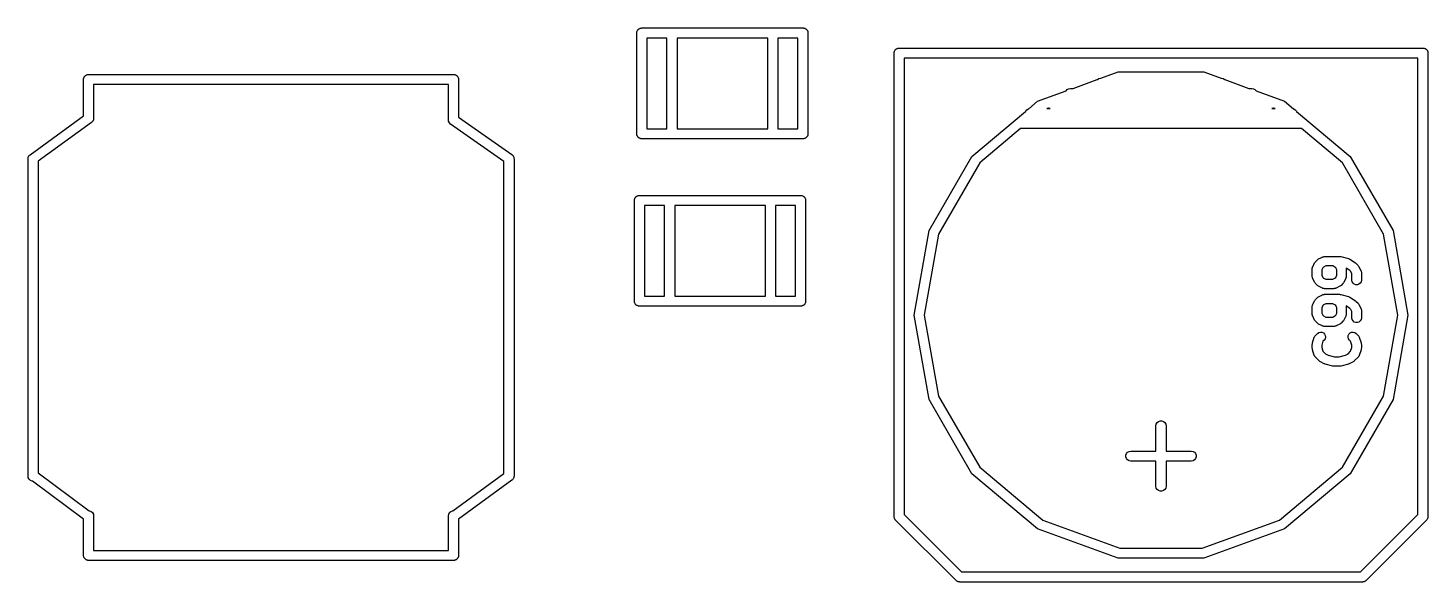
# Model space of a CAD drawing. Extents: x 10 to 287, y -200 to -10.
# Drawn here: x 151.07 to 168.72, y -75.07 to -68.08 of the extents above; entities that cross this region are included whole.
import ezdxf

# ---------------------------------------------------------------- set-up
doc = ezdxf.new("R2010")
doc.units = 0
doc.header["$MEASUREMENT"] = 0
doc.layers.add('BLACK', color=7, linetype='CONTINUOUS')

msp = doc.modelspace()

# ---------------------------------------------------------------- linework, layer by layer
at = {"layer": 'Black'}
for p, q in [((158.743, -68.1288), (158.744, -68.1233)), ((158.744, -68.1233), (158.747, -68.1185)), ((158.747, -68.1185), (158.749, -68.1132)), ((158.749, -68.1132), (158.753, -68.109)), ((158.753, -68.109), (158.755, -68.1042)), ((158.755, -68.1042), (158.76, -68.1006)), ((158.76, -68.1006), (158.763, -68.0964)), ((158.763, -68.0964), (158.768, -68.0936)), ((158.768, -68.0936), (158.772, -68.09)), ((158.772, -68.09), (158.777, -68.0881)), ((158.777, -68.0881), (158.782, -68.0853)), ((158.782, -68.0853), (158.788, -68.0844)), ((158.788, -68.0844), (158.793, -68.0825)), ((158.793, -68.0825), (158.799, -68.0825)), ((158.799, -68.0825), (158.804, -68.0815)), ((158.804, -68.0815), (160.836, -68.0815)), ((160.836, -68.0815), (160.841, -68.0825)), ((160.841, -68.0825), (160.847, -68.0825)), ((160.847, -68.0825), (160.852, -68.0844)), ((160.852, -68.0844), (160.858, -68.0853)), ((160.858, -68.0853), (160.863, -68.0881)), ((160.863, -68.0881), (160.868, -68.09)), ((160.868, -68.09), (160.872, -68.0936)), ((160.872, -68.0936), (160.877, -68.0964)), ((160.877, -68.0964), (160.88, -68.1006)), ((160.88, -68.1006), (160.885, -68.1042)), ((160.885, -68.1042), (160.887, -68.109)), ((160.887, -68.109), (160.891, -68.1132)), ((160.891, -68.1132), (160.893, -68.1185)), ((160.893, -68.1185), (160.896, -68.1233)), ((160.896, -68.1233), (160.897, -68.1288)), ((158.74, -68.145), (158.741, -68.1395)), ((158.74, -69.415), (158.74, -68.145)), ((158.741, -68.134), (158.743, -68.1288)), ((158.741, -68.1395), (158.741, -68.134)), ((158.868, -68.2085), (158.868, -69.3515)), ((159.121, -68.2085), (158.868, -68.2085)), ((159.121, -69.3515), (159.121, -68.2085)), ((159.248, -68.2085), (159.248, -69.3515)), ((160.391, -68.2085), (159.248, -68.2085)), ((160.391, -69.3515), (160.391, -68.2085)), ((160.518, -68.2085), (160.518, -69.3515)), ((160.772, -68.2085), (160.518, -68.2085)), ((160.772, -69.3515), (160.772, -68.2085)), ((160.897, -68.1288), (160.899, -68.134)), ((160.899, -68.134), (160.899, -68.1395)), ((160.899, -68.1395), (160.899, -68.145)), ((160.899, -68.145), (160.899, -69.415)), ((161.984, -68.398), (161.985, -68.3925)), ((161.984, -74.24), (161.984, -68.398)), ((161.985, -68.387), (161.987, -68.3818)), ((161.985, -68.3925), (161.985, -68.387)), ((161.987, -68.3818), (161.988, -68.3763)), ((161.988, -68.3763), (161.991, -68.3715)), ((161.991, -68.3715), (161.993, -68.3662)), ((161.993, -68.3662), (161.997, -68.362)), ((161.997, -68.362), (161.999, -68.3572)), ((161.999, -68.3572), (162.004, -68.3536)), ((162.004, -68.3536), (162.007, -68.3494)), ((162.007, -68.3494), (162.012, -68.3466)), ((162.012, -68.3466), (162.016, -68.343)), ((162.016, -68.343), (162.021, -68.3411)), ((162.021, -68.3411), (162.026, -68.3383)), ((162.026, -68.3383), (162.032, -68.3374)), ((162.032, -68.3374), (162.037, -68.3355)), ((162.037, -68.3355), (162.043, -68.3355)), ((162.043, -68.3355), (162.048, -68.3345)), ((162.048, -68.3345), (168.652, -68.3345)), ((162.112, -68.4615), (162.112, -74.2137)), ((168.588, -68.4615), (162.112, -68.4615)), ((168.588, -74.2137), (168.588, -68.4615)), ((168.652, -68.3345), (168.657, -68.3355)), ((168.657, -68.3355), (168.663, -68.3355)), ((168.663, -68.3355), (168.668, -68.3374)), ((168.668, -68.3374), (168.674, -68.3383)), ((168.674, -68.3383), (168.679, -68.3411)), ((168.679, -68.3411), (168.684, -68.343)), ((168.684, -68.343), (168.688, -68.3466)), ((168.688, -68.3466), (168.693, -68.3494)), ((168.693, -68.3494), (168.696, -68.3536)), ((168.696, -68.3536), (168.701, -68.3572)), ((168.701, -68.3572), (168.703, -68.362)), ((168.703, -68.362), (168.707, -68.3662)), ((168.707, -68.3662), (168.709, -68.3715)), ((168.709, -68.3715), (168.712, -68.3763)), ((168.712, -68.3763), (168.713, -68.3818)), ((168.713, -68.3818), (168.715, -68.387)), ((168.715, -68.387), (168.715, -68.3925)), ((168.715, -68.3925), (168.715, -68.398)), ((168.715, -68.398), (168.715, -74.24)), ((164.591, -68.7155), (164.81, -68.6358)), ((164.81, -68.6358), (165.89, -68.6358)), ((165.89, -68.6358), (166.109, -68.7155)), ((151.766, -68.73), (151.767, -68.7245)), ((151.766, -69.1877), (151.766, -68.73)), ((151.767, -68.719), (151.769, -68.7138)), ((151.767, -68.7245), (151.767, -68.719)), ((151.769, -68.7138), (151.77, -68.7083)), ((151.77, -68.7083), (151.773, -68.7035)), ((151.773, -68.7035), (151.775, -68.6983)), ((151.775, -68.6983), (151.779, -68.694)), ((151.779, -68.694), (151.781, -68.6892)), ((151.781, -68.6892), (151.786, -68.6856)), ((151.786, -68.6856), (151.789, -68.6814)), ((151.789, -68.6814), (151.794, -68.6786)), ((151.794, -68.6786), (151.798, -68.675)), ((151.798, -68.675), (151.803, -68.6731)), ((151.803, -68.6731), (151.808, -68.6703)), ((151.808, -68.6703), (151.814, -68.6694)), ((151.814, -68.6694), (151.819, -68.6675)), ((151.819, -68.6675), (151.825, -68.6675)), ((151.825, -68.6675), (151.83, -68.6665)), ((151.83, -68.6665), (156.43, -68.6665)), ((151.893, -68.7935), (151.893, -69.22)), ((156.367, -68.7935), (151.893, -68.7935)), ((156.367, -69.23), (156.367, -68.7935)), ((156.43, -68.6665), (156.435, -68.6675)), ((156.435, -68.6675), (156.441, -68.6675)), ((156.441, -68.6675), (156.446, -68.6694)), ((156.446, -68.6694), (156.452, -68.6703)), ((156.452, -68.6703), (156.457, -68.6731)), ((156.457, -68.6731), (156.462, -68.675)), ((156.462, -68.675), (156.466, -68.6786)), ((156.466, -68.6786), (156.471, -68.6814)), ((156.471, -68.6814), (156.474, -68.6856)), ((156.474, -68.6856), (156.479, -68.6892)), ((156.479, -68.6892), (156.481, -68.694)), ((156.481, -68.694), (156.485, -68.6983)), ((156.485, -68.6983), (156.487, -68.7035)), ((156.487, -68.7035), (156.49, -68.7083)), ((156.49, -68.7083), (156.491, -68.7138)), ((156.491, -68.7138), (156.493, -68.719)), ((156.493, -68.719), (156.493, -68.7245)), ((156.493, -68.7245), (156.493, -68.73)), ((156.493, -68.73), (156.493, -69.2069)), ((164.242, -68.8425), (164.546, -68.7317)), ((164.546, -68.7317), (164.547, -68.7304)), ((164.547, -68.7304), (164.566, -68.7193)), ((164.566, -68.7193), (164.588, -68.7155)), ((164.588, -68.7155), (164.591, -68.7155)), ((166.109, -68.7155), (166.112, -68.7155)), ((166.112, -68.7155), (166.134, -68.7193)), ((166.134, -68.7193), (166.153, -68.7304)), ((166.153, -68.7304), (166.154, -68.7317)), ((166.154, -68.7317), (166.458, -68.8425)), ((163.682, -69.0995), (163.794, -69.0054)), ((163.794, -69.0054), (164.152, -68.8753)), ((164.152, -68.8743), (164.166, -68.8574)), ((164.152, -68.8753), (164.152, -68.8743)), ((164.166, -68.8574), (164.185, -68.8463)), ((164.185, -68.8463), (164.207, -68.8425)), ((164.207, -68.8425), (164.242, -68.8425)), ((166.458, -68.8425), (166.493, -68.8425)), ((166.493, -68.8425), (166.515, -68.8463)), ((166.515, -68.8463), (166.534, -68.8574)), ((166.534, -68.8574), (166.548, -68.8743)), ((166.548, -68.8743), (166.548, -68.8753)), ((166.548, -68.8753), (166.906, -69.0054)), ((166.906, -69.0054), (167.018, -69.0995)), ((162.966, -69.7), (163.642, -69.1328)), ((163.642, -69.1328), (163.644, -69.1282)), ((163.644, -69.1282), (163.658, -69.1114)), ((163.658, -69.1114), (163.677, -69.1003)), ((163.677, -69.1003), (163.682, -69.0995)), ((163.927, -69.0902), (163.91, -69.0965)), ((163.91, -69.0965), (163.953, -69.0965)), ((163.931, -69.0927), (163.927, -69.0902)), ((163.953, -69.0965), (163.931, -69.0927)), ((166.769, -69.0927), (166.747, -69.0965)), ((166.747, -69.0965), (166.79, -69.0965)), ((166.773, -69.0902), (166.769, -69.0927)), ((166.79, -69.0965), (166.773, -69.0902)), ((167.018, -69.0995), (167.023, -69.1003)), ((167.023, -69.1003), (167.042, -69.1114)), ((167.042, -69.1114), (167.056, -69.1282)), ((167.056, -69.1282), (167.058, -69.1328)), ((167.058, -69.1328), (167.734, -69.7)), ((151.093, -69.6787), (151.766, -69.1877)), ((151.867, -69.2713), (151.194, -69.7623)), ((151.873, -69.2658), (151.867, -69.2713)), ((151.879, -69.2608), (151.873, -69.2658)), ((151.88, -69.2579), (151.879, -69.2608)), ((151.883, -69.2554), (151.88, -69.2579)), ((151.886, -69.2484), (151.883, -69.2554)), ((151.89, -69.2417), (151.886, -69.2484)), ((151.892, -69.2353), (151.89, -69.2384)), ((151.89, -69.2384), (151.89, -69.2417)), ((151.893, -69.22), (151.892, -69.2276)), ((151.892, -69.2276), (151.892, -69.2353)), ((156.367, -69.2332), (156.367, -69.23)), ((156.367, -69.2345), (156.367, -69.2332)), ((156.369, -69.2564), (156.367, -69.2345)), ((156.378, -69.2764), (156.369, -69.2564)), ((156.394, -69.292), (156.378, -69.2764)), ((157.066, -69.7631), (156.394, -69.292)), ((156.493, -69.2069), (157.166, -69.678)), ((158.868, -69.3515), (159.121, -69.3515)), ((159.248, -69.3515), (160.391, -69.3515)), ((160.518, -69.3515), (160.772, -69.3515)), ((163.578, -69.3505), (163.064, -69.7816)), ((167.122, -69.3505), (163.578, -69.3505)), ((167.636, -69.7816), (167.122, -69.3505)), ((158.741, -69.4205), (158.74, -69.415)), ((158.741, -69.426), (158.741, -69.4205)), ((158.743, -69.4312), (158.741, -69.426)), ((158.744, -69.4367), (158.743, -69.4312)), ((158.747, -69.4415), (158.744, -69.4367)), ((158.749, -69.4467), (158.747, -69.4415)), ((158.753, -69.451), (158.749, -69.4467)), ((158.755, -69.4558), (158.753, -69.451)), ((158.76, -69.4594), (158.755, -69.4558)), ((158.763, -69.4636), (158.76, -69.4594)), ((158.768, -69.4664), (158.763, -69.4636)), ((158.772, -69.47), (158.768, -69.4664)), ((158.777, -69.4719), (158.772, -69.47)), ((158.782, -69.4747), (158.777, -69.4719)), ((158.788, -69.4756), (158.782, -69.4747)), ((158.793, -69.4775), (158.788, -69.4756)), ((158.799, -69.4775), (158.793, -69.4775)), ((158.804, -69.4785), (158.799, -69.4775)), ((160.836, -69.4785), (158.804, -69.4785)), ((160.841, -69.4775), (160.836, -69.4785)), ((160.847, -69.4775), (160.841, -69.4775)), ((160.852, -69.4756), (160.847, -69.4775)), ((160.858, -69.4747), (160.852, -69.4756)), ((160.863, -69.4719), (160.858, -69.4747)), ((160.868, -69.47), (160.863, -69.4719)), ((160.872, -69.4664), (160.868, -69.47)), ((160.877, -69.4636), (160.872, -69.4664)), ((160.88, -69.4594), (160.877, -69.4636)), ((160.885, -69.4558), (160.88, -69.4594)), ((160.887, -69.451), (160.885, -69.4558)), ((160.891, -69.4467), (160.887, -69.451)), ((160.893, -69.4415), (160.891, -69.4467)), ((160.896, -69.4367), (160.893, -69.4415)), ((160.897, -69.4312), (160.896, -69.4367)), ((160.899, -69.426), (160.897, -69.4312)), ((160.899, -69.415), (160.899, -69.4205)), ((160.899, -69.4205), (160.899, -69.426)), ((151.068, -69.7147), (151.07, -69.7116)), ((151.07, -69.7083), (151.074, -69.7016)), ((151.07, -69.7116), (151.07, -69.7083)), ((151.074, -69.7016), (151.077, -69.6946)), ((151.077, -69.6946), (151.08, -69.6921)), ((151.08, -69.6921), (151.081, -69.6892)), ((151.081, -69.6892), (151.087, -69.6842)), ((151.087, -69.6842), (151.093, -69.6787)), ((157.166, -69.678), (157.172, -69.6838)), ((157.172, -69.6838), (157.179, -69.6892)), ((157.179, -69.6892), (157.18, -69.6916)), ((157.18, -69.6916), (157.182, -69.6936)), ((157.182, -69.6936), (157.186, -69.7011)), ((157.186, -69.7011), (157.19, -69.7083)), ((157.19, -69.7083), (157.19, -69.711)), ((157.19, -69.711), (157.191, -69.7136)), ((162.426, -70.6358), (162.966, -69.7)), ((167.734, -69.7), (168.274, -70.6358)), ((151.066, -69.73), (151.068, -69.7224)), ((151.066, -73.73), (151.066, -69.73)), ((151.068, -69.7224), (151.068, -69.7147)), ((151.194, -69.7623), (151.194, -73.6881)), ((157.066, -73.6977), (157.066, -69.7631)), ((157.191, -69.7136), (157.192, -69.7218)), ((157.192, -69.7218), (157.194, -69.73)), ((157.194, -69.73), (157.194, -73.73)), ((163.064, -69.7816), (162.545, -70.6792)), ((168.155, -70.6792), (167.636, -69.7816)), ((158.711, -70.244), (158.713, -70.2388)), ((158.713, -70.2388), (158.714, -70.2333)), ((158.714, -70.2333), (158.717, -70.2285)), ((158.717, -70.2285), (158.719, -70.2232)), ((158.719, -70.2232), (158.723, -70.219)), ((158.723, -70.219), (158.725, -70.2142)), ((158.725, -70.2142), (158.73, -70.2106)), ((158.73, -70.2106), (158.733, -70.2064)), ((158.733, -70.2064), (158.738, -70.2036)), ((158.738, -70.2036), (158.742, -70.2)), ((158.742, -70.2), (158.747, -70.1981)), ((158.747, -70.1981), (158.752, -70.1953)), ((158.752, -70.1953), (158.758, -70.1944)), ((158.758, -70.1944), (158.763, -70.1925)), ((158.763, -70.1925), (158.769, -70.1925)), ((158.769, -70.1925), (158.774, -70.1915)), ((158.774, -70.1915), (160.806, -70.1915)), ((160.806, -70.1915), (160.811, -70.1925)), ((160.811, -70.1925), (160.817, -70.1925)), ((160.817, -70.1925), (160.822, -70.1944)), ((160.822, -70.1944), (160.828, -70.1953)), ((160.828, -70.1953), (160.833, -70.1981)), ((160.833, -70.1981), (160.838, -70.2)), ((160.838, -70.2), (160.842, -70.2036)), ((160.842, -70.2036), (160.847, -70.2064)), ((160.847, -70.2064), (160.85, -70.2106)), ((160.85, -70.2106), (160.855, -70.2142)), ((160.855, -70.2142), (160.857, -70.219)), ((160.857, -70.219), (160.861, -70.2232)), ((160.861, -70.2232), (160.863, -70.2285)), ((160.863, -70.2285), (160.866, -70.2333)), ((160.866, -70.2333), (160.867, -70.2388)), ((160.867, -70.2388), (160.869, -70.244)), ((158.71, -70.255), (158.711, -70.2495)), ((158.71, -71.525), (158.71, -70.255)), ((158.711, -70.2495), (158.711, -70.244)), ((158.838, -70.3185), (158.838, -71.4615)), ((159.091, -70.3185), (158.838, -70.3185)), ((159.091, -71.4615), (159.091, -70.3185)), ((159.219, -70.3185), (159.219, -71.4615)), ((160.362, -70.3185), (159.219, -70.3185)), ((160.362, -71.4615), (160.362, -70.3185)), ((160.488, -70.3185), (160.488, -71.4615)), ((160.743, -70.3185), (160.488, -70.3185)), ((160.743, -71.4615), (160.743, -70.3185)), ((160.869, -70.244), (160.869, -70.2495)), ((160.869, -70.2495), (160.869, -70.255)), ((160.869, -70.255), (160.869, -71.525)), ((162.238, -71.7), (162.426, -70.6358)), ((162.545, -70.6792), (162.365, -71.7)), ((168.334, -71.7), (168.155, -70.6792)), ((168.274, -70.6358), (168.462, -71.7)), ((167.255, -71.1173), (167.256, -71.1139)), ((167.255, -71.2126), (167.255, -71.1173)), ((167.256, -71.1105), (167.258, -71.1038)), ((167.256, -71.1139), (167.256, -71.1105)), ((167.258, -71.1038), (167.259, -71.0969)), ((167.259, -71.0969), (167.261, -71.0939)), ((167.261, -71.0939), (167.262, -71.0906)), ((167.262, -71.0906), (167.286, -71.0429)), ((167.286, -71.0429), (167.291, -71.0352)), ((167.291, -71.0352), (167.297, -71.0274)), ((167.297, -71.0274), (167.321, -71.0036)), ((167.321, -71.0036), (167.328, -70.9981)), ((167.328, -70.9981), (167.336, -70.9924)), ((167.336, -70.9924), (167.384, -70.9686)), ((167.388, -71.105), (167.375, -71.1314)), ((167.384, -70.9686), (167.387, -70.9676)), ((167.387, -70.9676), (167.39, -70.9659)), ((167.398, -71.0949), (167.388, -71.105)), ((167.39, -70.9659), (167.397, -70.9647)), ((167.397, -70.9647), (167.404, -70.9627)), ((167.425, -71.0817), (167.398, -71.0949)), ((167.404, -70.9627), (167.407, -70.9629)), ((167.407, -70.9629), (167.41, -70.9623)), ((167.41, -70.9623), (167.601, -70.9623)), ((167.516, -71.0817), (167.425, -71.0817)), ((167.542, -71.0949), (167.516, -71.0817)), ((167.552, -71.105), (167.542, -71.0949)), ((167.565, -71.1314), (167.552, -71.105)), ((167.601, -70.9623), (167.608, -70.9635)), ((167.608, -70.9635), (167.616, -70.9641)), ((167.616, -70.9641), (167.711, -70.9879)), ((167.73, -71.1398), (167.684, -71.1092)), ((167.684, -71.1092), (167.684, -71.1105)), ((167.684, -71.1105), (167.684, -71.1139)), ((167.684, -71.1139), (167.685, -71.1173)), ((167.685, -71.1173), (167.685, -71.2126)), ((167.711, -70.9879), (167.72, -70.992)), ((167.72, -70.992), (167.73, -70.9961)), ((167.73, -70.9961), (167.801, -71.0438)), ((167.801, -71.0438), (167.805, -71.0479)), ((167.805, -71.0479), (167.81, -71.0512)), ((167.81, -71.0512), (167.834, -71.0751)), ((167.834, -71.0751), (167.839, -71.0829)), ((167.839, -71.0829), (167.845, -71.0906)), ((167.845, -71.0906), (167.869, -71.1382)), ((167.256, -71.216), (167.255, -71.2126)), ((167.256, -71.2194), (167.256, -71.216)), ((167.258, -71.2261), (167.256, -71.2194)), ((167.259, -71.233), (167.258, -71.2261)), ((167.261, -71.236), (167.259, -71.233)), ((167.262, -71.2393), (167.261, -71.236)), ((167.286, -71.2869), (167.262, -71.2393)), ((167.291, -71.2946), (167.286, -71.2869)), ((167.297, -71.3025), (167.291, -71.2946)), ((167.375, -71.1314), (167.375, -71.1985)), ((167.375, -71.1985), (167.388, -71.2249)), ((167.388, -71.2249), (167.398, -71.235)), ((167.398, -71.235), (167.425, -71.2482)), ((167.425, -71.2482), (167.516, -71.2482)), ((167.516, -71.2482), (167.542, -71.235)), ((167.542, -71.235), (167.552, -71.2249)), ((167.552, -71.2249), (167.565, -71.1985)), ((167.565, -71.1985), (167.565, -71.1314)), ((167.649, -71.2946), (167.643, -71.3025)), ((167.655, -71.2869), (167.649, -71.2946)), ((167.678, -71.2393), (167.655, -71.2869)), ((167.679, -71.236), (167.678, -71.2393)), ((167.681, -71.233), (167.679, -71.236)), ((167.682, -71.2261), (167.681, -71.233)), ((167.684, -71.2194), (167.682, -71.2261)), ((167.685, -71.2126), (167.684, -71.216)), ((167.684, -71.216), (167.684, -71.2194)), ((167.743, -71.1526), (167.73, -71.1398)), ((167.756, -71.179), (167.743, -71.1526)), ((167.756, -71.2602), (167.756, -71.179)), ((167.759, -71.2807), (167.756, -71.2602)), ((167.77, -71.2986), (167.759, -71.2807)), ((167.786, -71.3119), (167.77, -71.2986)), ((167.861, -71.2986), (167.845, -71.3119)), ((167.872, -71.2807), (167.861, -71.2986)), ((167.869, -71.1382), (167.87, -71.1415)), ((167.87, -71.1415), (167.872, -71.1445)), ((167.872, -71.1445), (167.873, -71.1514)), ((167.875, -71.2602), (167.872, -71.2807)), ((167.873, -71.1514), (167.875, -71.1581)), ((167.875, -71.1581), (167.875, -71.1615)), ((167.875, -71.1615), (167.875, -71.1649)), ((167.875, -71.1649), (167.875, -71.2602)), ((158.838, -71.4615), (159.091, -71.4615)), ((159.219, -71.4615), (160.362, -71.4615)), ((160.488, -71.4615), (160.743, -71.4615)), ((167.321, -71.3263), (167.297, -71.3025)), ((167.328, -71.3318), (167.321, -71.3263)), ((167.321, -71.4801), (167.328, -71.4747)), ((167.336, -71.3375), (167.328, -71.3318)), ((167.328, -71.4747), (167.336, -71.469)), ((167.384, -71.3613), (167.336, -71.3375)), ((167.336, -71.469), (167.384, -71.4451)), ((167.387, -71.3623), (167.384, -71.3613)), ((167.384, -71.4451), (167.387, -71.4441)), ((167.39, -71.364), (167.387, -71.3623)), ((167.387, -71.4441), (167.39, -71.4424)), ((167.397, -71.3652), (167.39, -71.364)), ((167.39, -71.4424), (167.397, -71.4412)), ((167.404, -71.3672), (167.397, -71.3652)), ((167.397, -71.4412), (167.404, -71.4392)), ((167.407, -71.367), (167.404, -71.3672)), ((167.404, -71.4392), (167.407, -71.4394)), ((167.41, -71.3676), (167.407, -71.367)), ((167.407, -71.4394), (167.41, -71.4388)), ((167.53, -71.3676), (167.41, -71.3676)), ((167.41, -71.4388), (167.601, -71.4388)), ((167.533, -71.367), (167.53, -71.3676)), ((167.536, -71.3672), (167.533, -71.367)), ((167.543, -71.3652), (167.536, -71.3672)), ((167.55, -71.364), (167.543, -71.3652)), ((167.553, -71.3623), (167.55, -71.364)), ((167.556, -71.3613), (167.553, -71.3623)), ((167.604, -71.3375), (167.556, -71.3613)), ((167.601, -71.4388), (167.608, -71.4401)), ((167.612, -71.3318), (167.604, -71.3375)), ((167.608, -71.4401), (167.616, -71.4406)), ((167.619, -71.3263), (167.612, -71.3318)), ((167.616, -71.4406), (167.711, -71.4644)), ((167.643, -71.3025), (167.619, -71.3263)), ((167.711, -71.4644), (167.72, -71.4686)), ((167.72, -71.4686), (167.73, -71.4727)), ((167.73, -71.4727), (167.801, -71.5203)), ((167.805, -71.319), (167.786, -71.3119)), ((167.826, -71.319), (167.805, -71.319)), ((167.845, -71.3119), (167.826, -71.319)), ((158.711, -71.5305), (158.71, -71.525)), ((158.711, -71.536), (158.711, -71.5305)), ((158.713, -71.5412), (158.711, -71.536)), ((158.714, -71.5467), (158.713, -71.5412)), ((158.717, -71.5515), (158.714, -71.5467)), ((158.719, -71.5567), (158.717, -71.5515)), ((158.723, -71.561), (158.719, -71.5567)), ((158.725, -71.5658), (158.723, -71.561)), ((158.73, -71.5694), (158.725, -71.5658)), ((158.733, -71.5736), (158.73, -71.5694)), ((158.738, -71.5764), (158.733, -71.5736)), ((158.742, -71.58), (158.738, -71.5764)), ((158.747, -71.5819), (158.742, -71.58)), ((158.752, -71.5847), (158.747, -71.5819)), ((158.758, -71.5856), (158.752, -71.5847)), ((158.763, -71.5875), (158.758, -71.5856)), ((158.769, -71.5875), (158.763, -71.5875)), ((158.774, -71.5885), (158.769, -71.5875)), ((160.806, -71.5885), (158.774, -71.5885)), ((160.811, -71.5875), (160.806, -71.5885)), ((160.817, -71.5875), (160.811, -71.5875)), ((160.822, -71.5856), (160.817, -71.5875)), ((160.828, -71.5847), (160.822, -71.5856)), ((160.833, -71.5819), (160.828, -71.5847)), ((160.838, -71.58), (160.833, -71.5819)), ((160.842, -71.5764), (160.838, -71.58)), ((160.847, -71.5736), (160.842, -71.5764)), ((160.85, -71.5694), (160.847, -71.5736)), ((160.855, -71.5658), (160.85, -71.5694)), ((160.857, -71.561), (160.855, -71.5658)), ((160.861, -71.5567), (160.857, -71.561)), ((160.863, -71.5515), (160.861, -71.5567)), ((160.866, -71.5467), (160.863, -71.5515)), ((160.867, -71.5412), (160.866, -71.5467)), ((160.869, -71.536), (160.867, -71.5412)), ((160.869, -71.525), (160.869, -71.5305)), ((160.869, -71.5305), (160.869, -71.536)), ((167.255, -71.5938), (167.256, -71.5904)), ((167.255, -71.6891), (167.255, -71.5938)), ((167.256, -71.587), (167.258, -71.5803)), ((167.256, -71.5904), (167.256, -71.587)), ((167.258, -71.5803), (167.259, -71.5734)), ((167.259, -71.5734), (167.261, -71.5704)), ((167.261, -71.5704), (167.262, -71.5671)), ((167.262, -71.5671), (167.286, -71.5195)), ((167.286, -71.5195), (167.291, -71.5118)), ((167.291, -71.5118), (167.297, -71.504)), ((167.297, -71.504), (167.321, -71.4801)), ((167.388, -71.5815), (167.375, -71.6079)), ((167.375, -71.6079), (167.375, -71.675)), ((167.398, -71.5714), (167.388, -71.5815)), ((167.425, -71.5582), (167.398, -71.5714)), ((167.516, -71.5582), (167.425, -71.5582)), ((167.542, -71.5714), (167.516, -71.5582)), ((167.552, -71.5815), (167.542, -71.5714)), ((167.565, -71.6079), (167.552, -71.5815)), ((167.565, -71.6751), (167.565, -71.6079)), ((167.73, -71.6164), (167.684, -71.5857)), ((167.684, -71.5857), (167.684, -71.587)), ((167.684, -71.587), (167.684, -71.5904)), ((167.684, -71.5904), (167.685, -71.5938)), ((167.685, -71.5938), (167.685, -71.6891)), ((167.743, -71.6292), (167.73, -71.6164)), ((167.756, -71.6556), (167.743, -71.6292)), ((167.801, -71.5203), (167.805, -71.5244)), ((167.805, -71.5244), (167.81, -71.5278)), ((167.81, -71.5278), (167.834, -71.5516)), ((167.834, -71.5516), (167.839, -71.5594)), ((167.839, -71.5594), (167.845, -71.5671)), ((167.845, -71.5671), (167.869, -71.6148)), ((167.869, -71.6148), (167.87, -71.6181)), ((167.87, -71.6181), (167.872, -71.6211)), ((167.872, -71.6211), (167.873, -71.628)), ((167.873, -71.628), (167.875, -71.6347)), ((167.875, -71.6347), (167.875, -71.6381)), ((167.875, -71.6381), (167.875, -71.6415)), ((167.875, -71.6415), (167.875, -71.7368)), ((162.426, -72.7642), (162.238, -71.7)), ((162.365, -71.7), (162.545, -72.7208)), ((167.256, -71.6925), (167.255, -71.6891)), ((167.256, -71.696), (167.256, -71.6925)), ((167.258, -71.7027), (167.256, -71.696)), ((167.259, -71.7096), (167.258, -71.7027)), ((167.261, -71.7125), (167.259, -71.7096)), ((167.262, -71.7158), (167.261, -71.7125)), ((167.286, -71.7635), (167.262, -71.7158)), ((167.291, -71.7712), (167.286, -71.7635)), ((167.297, -71.779), (167.291, -71.7712)), ((167.321, -71.8028), (167.297, -71.779)), ((167.328, -71.8083), (167.321, -71.8028)), ((167.336, -71.814), (167.328, -71.8083)), ((167.384, -71.8378), (167.336, -71.814)), ((167.375, -71.675), (167.388, -71.7014)), ((167.388, -71.7014), (167.398, -71.7116)), ((167.398, -71.7116), (167.425, -71.7248)), ((167.425, -71.7248), (167.516, -71.7248)), ((167.516, -71.7248), (167.542, -71.7116)), ((167.542, -71.7116), (167.552, -71.7014)), ((167.552, -71.7014), (167.565, -71.6751)), ((167.604, -71.814), (167.556, -71.8378)), ((167.612, -71.8083), (167.604, -71.814)), ((167.619, -71.8028), (167.612, -71.8083)), ((167.643, -71.779), (167.619, -71.8028)), ((167.649, -71.7712), (167.643, -71.779)), ((167.655, -71.7635), (167.649, -71.7712)), ((167.678, -71.7158), (167.655, -71.7635)), ((167.679, -71.7125), (167.678, -71.7158)), ((167.681, -71.7096), (167.679, -71.7125)), ((167.682, -71.7027), (167.681, -71.7096)), ((167.684, -71.696), (167.682, -71.7027)), ((167.685, -71.6891), (167.684, -71.6925)), ((167.684, -71.6925), (167.684, -71.696)), ((167.756, -71.7368), (167.756, -71.6556)), ((167.759, -71.7572), (167.756, -71.7368)), ((167.77, -71.7752), (167.759, -71.7572)), ((167.786, -71.7885), (167.77, -71.7752)), ((167.805, -71.7956), (167.786, -71.7885)), ((167.826, -71.7956), (167.805, -71.7956)), ((167.845, -71.7885), (167.826, -71.7956)), ((167.861, -71.7752), (167.845, -71.7885)), ((167.872, -71.7572), (167.861, -71.7752)), ((167.875, -71.7368), (167.872, -71.7572)), ((168.155, -72.7208), (168.334, -71.7)), ((168.462, -71.7), (168.274, -72.7642)), ((167.259, -72.0515), (167.282, -71.98)), ((167.282, -71.98), (167.284, -71.977)), ((167.284, -71.977), (167.285, -71.9737)), ((167.285, -71.9737), (167.289, -71.9679)), ((167.289, -71.9679), (167.292, -71.9618)), ((167.292, -71.9618), (167.295, -71.9595)), ((167.295, -71.9595), (167.297, -71.9567)), ((167.297, -71.9567), (167.321, -71.9329)), ((167.321, -71.9329), (167.338, -71.921)), ((167.338, -71.921), (167.358, -71.9156)), ((167.358, -71.9156), (167.378, -71.9174)), ((167.378, -71.9174), (167.397, -71.9262)), ((167.387, -71.8388), (167.384, -71.8378)), ((167.39, -71.8405), (167.387, -71.8388)), ((167.397, -71.8418), (167.39, -71.8405)), ((167.404, -71.8438), (167.397, -71.8418)), ((167.397, -71.9262), (167.412, -71.9408)), ((167.407, -71.8435), (167.404, -71.8438)), ((167.417, -72.0003), (167.405, -72.0173)), ((167.41, -71.8441), (167.407, -71.8435)), ((167.53, -71.8441), (167.41, -71.8441)), ((167.412, -71.9408), (167.42, -71.9596)), ((167.422, -71.9803), (167.417, -72.0003)), ((167.42, -71.9596), (167.422, -71.9803)), ((167.533, -71.8435), (167.53, -71.8441)), ((167.536, -71.8438), (167.533, -71.8435)), ((167.543, -71.8418), (167.536, -71.8438)), ((167.55, -71.8405), (167.543, -71.8418)), ((167.553, -71.8388), (167.55, -71.8405)), ((167.556, -71.8378), (167.553, -71.8388)), ((167.708, -71.9803), (167.71, -71.9596)), ((167.714, -72.0003), (167.708, -71.9803)), ((167.71, -71.9596), (167.719, -71.9408)), ((167.726, -72.0173), (167.714, -72.0003)), ((167.719, -71.9408), (167.734, -71.9262)), ((167.734, -71.9262), (167.752, -71.9174)), ((167.752, -71.9174), (167.773, -71.9156)), ((167.773, -71.9156), (167.793, -71.921)), ((167.793, -71.921), (167.81, -71.9329)), ((167.81, -71.9329), (167.834, -71.9567)), ((167.834, -71.9567), (167.836, -71.9595)), ((167.836, -71.9595), (167.838, -71.9618)), ((167.838, -71.9618), (167.842, -71.9679)), ((167.842, -71.9679), (167.846, -71.9737)), ((167.846, -71.9737), (167.847, -71.977)), ((167.847, -71.977), (167.848, -71.98)), ((167.848, -71.98), (167.872, -72.0515)), ((167.255, -72.0704), (167.257, -72.061)), ((167.255, -72.118), (167.255, -72.0704)), ((167.257, -72.1275), (167.255, -72.118)), ((167.257, -72.061), (167.259, -72.0515)), ((167.259, -72.1369), (167.257, -72.1275)), ((167.282, -72.2084), (167.259, -72.1369)), ((167.391, -72.0311), (167.375, -72.0801)), ((167.375, -72.0801), (167.375, -72.1084)), ((167.375, -72.1084), (167.391, -72.1573)), ((167.405, -72.0173), (167.391, -72.0311)), ((167.391, -72.1573), (167.422, -72.1881)), ((167.709, -72.1881), (167.74, -72.1573)), ((167.74, -72.0311), (167.726, -72.0173)), ((167.756, -72.0801), (167.74, -72.0311)), ((167.74, -72.1573), (167.756, -72.1084)), ((167.756, -72.1084), (167.756, -72.0801)), ((167.872, -72.1369), (167.848, -72.2084)), ((167.872, -72.0515), (167.874, -72.061)), ((167.874, -72.1275), (167.872, -72.1369)), ((167.874, -72.061), (167.875, -72.0704)), ((167.875, -72.118), (167.874, -72.1275)), ((167.875, -72.0704), (167.875, -72.118)), ((167.284, -72.2114), (167.282, -72.2084)), ((167.285, -72.2147), (167.284, -72.2114)), ((167.289, -72.2205), (167.285, -72.2147)), ((167.292, -72.2266), (167.289, -72.2205)), ((167.295, -72.2289), (167.292, -72.2266)), ((167.297, -72.2317), (167.295, -72.2289)), ((167.344, -72.2794), (167.297, -72.2317)), ((167.352, -72.2849), (167.344, -72.2794)), ((167.36, -72.2906), (167.352, -72.2849)), ((167.408, -72.3144), (167.36, -72.2906)), ((167.414, -72.3163), (167.408, -72.3144)), ((167.42, -72.3189), (167.414, -72.3163)), ((167.515, -72.3427), (167.42, -72.3189)), ((167.422, -72.1881), (167.455, -72.2047)), ((167.455, -72.2047), (167.537, -72.2251)), ((167.522, -72.3433), (167.515, -72.3427)), ((167.53, -72.3445), (167.522, -72.3433)), ((167.601, -72.3445), (167.53, -72.3445)), ((167.537, -72.2251), (167.594, -72.2251)), ((167.594, -72.2251), (167.676, -72.2047)), ((167.608, -72.3433), (167.601, -72.3445)), ((167.616, -72.3427), (167.608, -72.3433)), ((167.711, -72.3189), (167.616, -72.3427)), ((167.676, -72.2047), (167.709, -72.1881)), ((167.717, -72.3163), (167.711, -72.3189)), ((167.723, -72.3144), (167.717, -72.3163)), ((167.771, -72.2906), (167.723, -72.3144)), ((167.778, -72.2849), (167.771, -72.2906)), ((167.786, -72.2794), (167.778, -72.2849)), ((167.834, -72.2317), (167.786, -72.2794)), ((167.836, -72.2289), (167.834, -72.2317)), ((167.838, -72.2266), (167.836, -72.2289)), ((167.842, -72.2205), (167.838, -72.2266)), ((167.846, -72.2147), (167.842, -72.2205)), ((167.847, -72.2114), (167.846, -72.2147)), ((167.848, -72.2084), (167.847, -72.2114)), ((162.966, -73.7), (162.426, -72.7642)), ((162.545, -72.7208), (163.064, -73.6184)), ((167.636, -73.6184), (168.155, -72.7208)), ((168.274, -72.7642), (167.734, -73.7)), ((165.29, -73.0753), (165.301, -73.0562)), ((165.301, -73.0562), (165.318, -73.042)), ((165.318, -73.042), (165.339, -73.0345)), ((165.339, -73.0345), (165.361, -73.0345)), ((165.361, -73.0345), (165.382, -73.042)), ((165.382, -73.042), (165.399, -73.0562)), ((165.399, -73.0562), (165.41, -73.0753)), ((165.286, -73.097), (165.29, -73.0753)), ((165.286, -73.4145), (165.286, -73.097)), ((165.41, -73.0753), (165.413, -73.097)), ((165.413, -73.097), (165.413, -73.4145)), ((164.928, -73.4294), (164.947, -73.4183)), ((164.947, -73.4183), (164.969, -73.4145)), ((164.969, -73.4145), (165.286, -73.4145)), ((165.413, -73.4145), (165.731, -73.4145)), ((165.731, -73.4145), (165.753, -73.4183)), ((165.753, -73.4183), (165.772, -73.4294)), ((164.906, -73.467), (164.914, -73.4462)), ((164.906, -73.489), (164.906, -73.467)), ((164.914, -73.5097), (164.906, -73.489)), ((164.914, -73.4462), (164.928, -73.4294)), ((164.928, -73.5266), (164.914, -73.5097)), ((164.947, -73.5377), (164.928, -73.5266)), ((164.969, -73.5415), (164.947, -73.5377)), ((165.286, -73.5415), (164.969, -73.5415)), ((165.286, -73.859), (165.286, -73.5415)), ((165.731, -73.5415), (165.413, -73.5415)), ((165.413, -73.5415), (165.413, -73.859)), ((165.753, -73.5377), (165.731, -73.5415)), ((165.772, -73.5266), (165.753, -73.5377)), ((165.772, -73.4294), (165.786, -73.4462)), ((165.786, -73.5097), (165.772, -73.5266)), ((165.786, -73.4462), (165.794, -73.467)), ((165.794, -73.489), (165.786, -73.5097)), ((165.794, -73.467), (165.794, -73.489)), ((151.07, -73.7517), (151.066, -73.73)), ((151.081, -73.7708), (151.07, -73.7517)), ((151.098, -73.785), (151.081, -73.7708)), ((151.194, -73.6881), (151.839, -74.1675)), ((156.422, -74.1675), (157.066, -73.6977)), ((157.179, -73.7708), (157.173, -73.7758)), ((157.18, -73.7679), (157.179, -73.7708)), ((157.183, -73.7654), (157.18, -73.7679)), ((157.186, -73.7584), (157.183, -73.7654)), ((157.19, -73.7517), (157.186, -73.7584)), ((157.192, -73.7453), (157.19, -73.7484)), ((157.19, -73.7484), (157.19, -73.7517)), ((157.194, -73.73), (157.192, -73.7376)), ((157.192, -73.7376), (157.192, -73.7453)), ((163.794, -74.3946), (162.966, -73.7)), ((163.064, -73.6184), (163.858, -74.2847)), ((166.842, -74.2847), (167.636, -73.6184)), ((167.734, -73.7), (166.906, -74.3946)), ((151.119, -73.7925), (151.098, -73.785)), ((151.121, -73.7925), (151.119, -73.7925)), ((151.766, -74.2719), (151.121, -73.7925)), ((157.167, -73.7813), (156.493, -74.2723)), ((157.173, -73.7758), (157.167, -73.7813)), ((165.29, -73.8807), (165.286, -73.859)), ((165.301, -73.8998), (165.29, -73.8807)), ((165.318, -73.914), (165.301, -73.8998)), ((165.339, -73.9215), (165.318, -73.914)), ((165.361, -73.9215), (165.339, -73.9215)), ((165.382, -73.914), (165.361, -73.9215)), ((165.399, -73.8998), (165.382, -73.914)), ((165.41, -73.8807), (165.399, -73.8998)), ((165.413, -73.859), (165.41, -73.8807)), ((151.766, -74.73), (151.766, -74.2719)), ((151.839, -74.1675), (151.841, -74.1675)), ((151.841, -74.1675), (151.862, -74.175)), ((151.862, -74.175), (151.879, -74.1892)), ((151.879, -74.1892), (151.89, -74.2083)), ((151.89, -74.2083), (151.893, -74.23)), ((151.893, -74.23), (151.893, -74.6665)), ((156.367, -74.23), (156.37, -74.2083)), ((156.367, -74.6665), (156.367, -74.23)), ((156.37, -74.2083), (156.381, -74.1892)), ((156.381, -74.1892), (156.398, -74.175)), ((156.398, -74.175), (156.419, -74.1675)), ((156.419, -74.1675), (156.422, -74.1675)), ((156.493, -74.2723), (156.493, -74.73)), ((161.985, -74.2428), (161.984, -74.24)), ((161.985, -74.2455), (161.985, -74.2428)), ((161.987, -74.2535), (161.985, -74.2455)), ((161.988, -74.2617), (161.987, -74.2535)), ((161.99, -74.2641), (161.988, -74.2617)), ((161.99, -74.2668), (161.99, -74.2641)), ((161.995, -74.2736), (161.99, -74.2668)), ((161.999, -74.2808), (161.995, -74.2736)), ((162.001, -74.2826), (161.999, -74.2808)), ((162.003, -74.2849), (162.001, -74.2826)), ((162.765, -75.0469), (162.003, -74.2849)), ((162.112, -74.2137), (162.836, -74.9385)), ((163.858, -74.2847), (164.832, -74.6392)), ((165.868, -74.6392), (166.842, -74.2847)), ((167.864, -74.9385), (168.588, -74.2137)), ((168.697, -74.2849), (167.935, -75.0469)), ((168.699, -74.2826), (168.697, -74.2849)), ((168.701, -74.2808), (168.699, -74.2826)), ((168.705, -74.2736), (168.701, -74.2808)), ((168.71, -74.2668), (168.705, -74.2736)), ((168.712, -74.2617), (168.71, -74.2641)), ((168.71, -74.2641), (168.71, -74.2668)), ((168.713, -74.2536), (168.712, -74.2617)), ((168.715, -74.2455), (168.713, -74.2536)), ((168.715, -74.24), (168.715, -74.2427)), ((168.715, -74.2427), (168.715, -74.2455)), ((164.81, -74.7642), (163.794, -74.3946)), ((166.906, -74.3946), (165.89, -74.7642)), ((164.832, -74.6392), (165.868, -74.6392)), ((151.767, -74.7355), (151.766, -74.73)), ((151.767, -74.741), (151.767, -74.7355)), ((151.769, -74.7462), (151.767, -74.741)), ((151.77, -74.7517), (151.769, -74.7462)), ((151.773, -74.7565), (151.77, -74.7517)), ((151.775, -74.7617), (151.773, -74.7565)), ((151.779, -74.766), (151.775, -74.7617)), ((151.781, -74.7708), (151.779, -74.766)), ((151.786, -74.7744), (151.781, -74.7708)), ((151.789, -74.7786), (151.786, -74.7744)), ((151.794, -74.7814), (151.789, -74.7786)), ((151.798, -74.785), (151.794, -74.7814)), ((151.803, -74.7869), (151.798, -74.785)), ((151.808, -74.7897), (151.803, -74.7869)), ((151.814, -74.7906), (151.808, -74.7897)), ((151.819, -74.7925), (151.814, -74.7906)), ((151.825, -74.7925), (151.819, -74.7925)), ((151.83, -74.7935), (151.825, -74.7925)), ((156.43, -74.7935), (151.83, -74.7935)), ((151.893, -74.6665), (156.367, -74.6665)), ((156.435, -74.7925), (156.43, -74.7935)), ((156.441, -74.7925), (156.435, -74.7925)), ((156.446, -74.7906), (156.441, -74.7925)), ((156.452, -74.7897), (156.446, -74.7906)), ((156.457, -74.7869), (156.452, -74.7897)), ((156.462, -74.785), (156.457, -74.7869)), ((156.466, -74.7814), (156.462, -74.785)), ((156.471, -74.7786), (156.466, -74.7814)), ((156.474, -74.7744), (156.471, -74.7786)), ((156.479, -74.7708), (156.474, -74.7744)), ((156.481, -74.766), (156.479, -74.7708)), ((156.485, -74.7617), (156.481, -74.766)), ((156.487, -74.7565), (156.485, -74.7617)), ((156.49, -74.7517), (156.487, -74.7565)), ((156.491, -74.7462), (156.49, -74.7517)), ((156.493, -74.741), (156.491, -74.7462)), ((156.493, -74.73), (156.493, -74.7355)), ((156.493, -74.7355), (156.493, -74.741)), ((165.89, -74.7642), (164.81, -74.7642)), ((162.836, -74.9385), (167.864, -74.9385)), ((162.767, -75.0485), (162.765, -75.0469)), ((162.769, -75.0506), (162.767, -75.0485)), ((162.776, -75.0548), (162.769, -75.0506)), ((162.783, -75.0596), (162.776, -75.0548)), ((162.786, -75.0603), (162.783, -75.0596)), ((162.788, -75.0617), (162.786, -75.0603)), ((162.796, -75.0631), (162.788, -75.0617)), ((162.804, -75.0653), (162.796, -75.0631)), ((162.807, -75.065), (162.804, -75.0653)), ((162.81, -75.0655), (162.807, -75.065)), ((167.89, -75.0655), (162.81, -75.0655)), ((167.893, -75.065), (167.89, -75.0655)), ((167.896, -75.0653), (167.893, -75.065)), ((167.904, -75.0631), (167.896, -75.0653)), ((167.912, -75.0617), (167.904, -75.0631)), ((167.914, -75.0603), (167.912, -75.0617)), ((167.917, -75.0596), (167.914, -75.0603)), ((167.924, -75.0548), (167.917, -75.0596)), ((167.931, -75.0506), (167.924, -75.0548)), ((167.933, -75.0485), (167.931, -75.0506)), ((167.935, -75.0469), (167.933, -75.0485))]:
    msp.add_line(p, q, dxfattribs=at)

doc.saveas('drawing.dxf')
